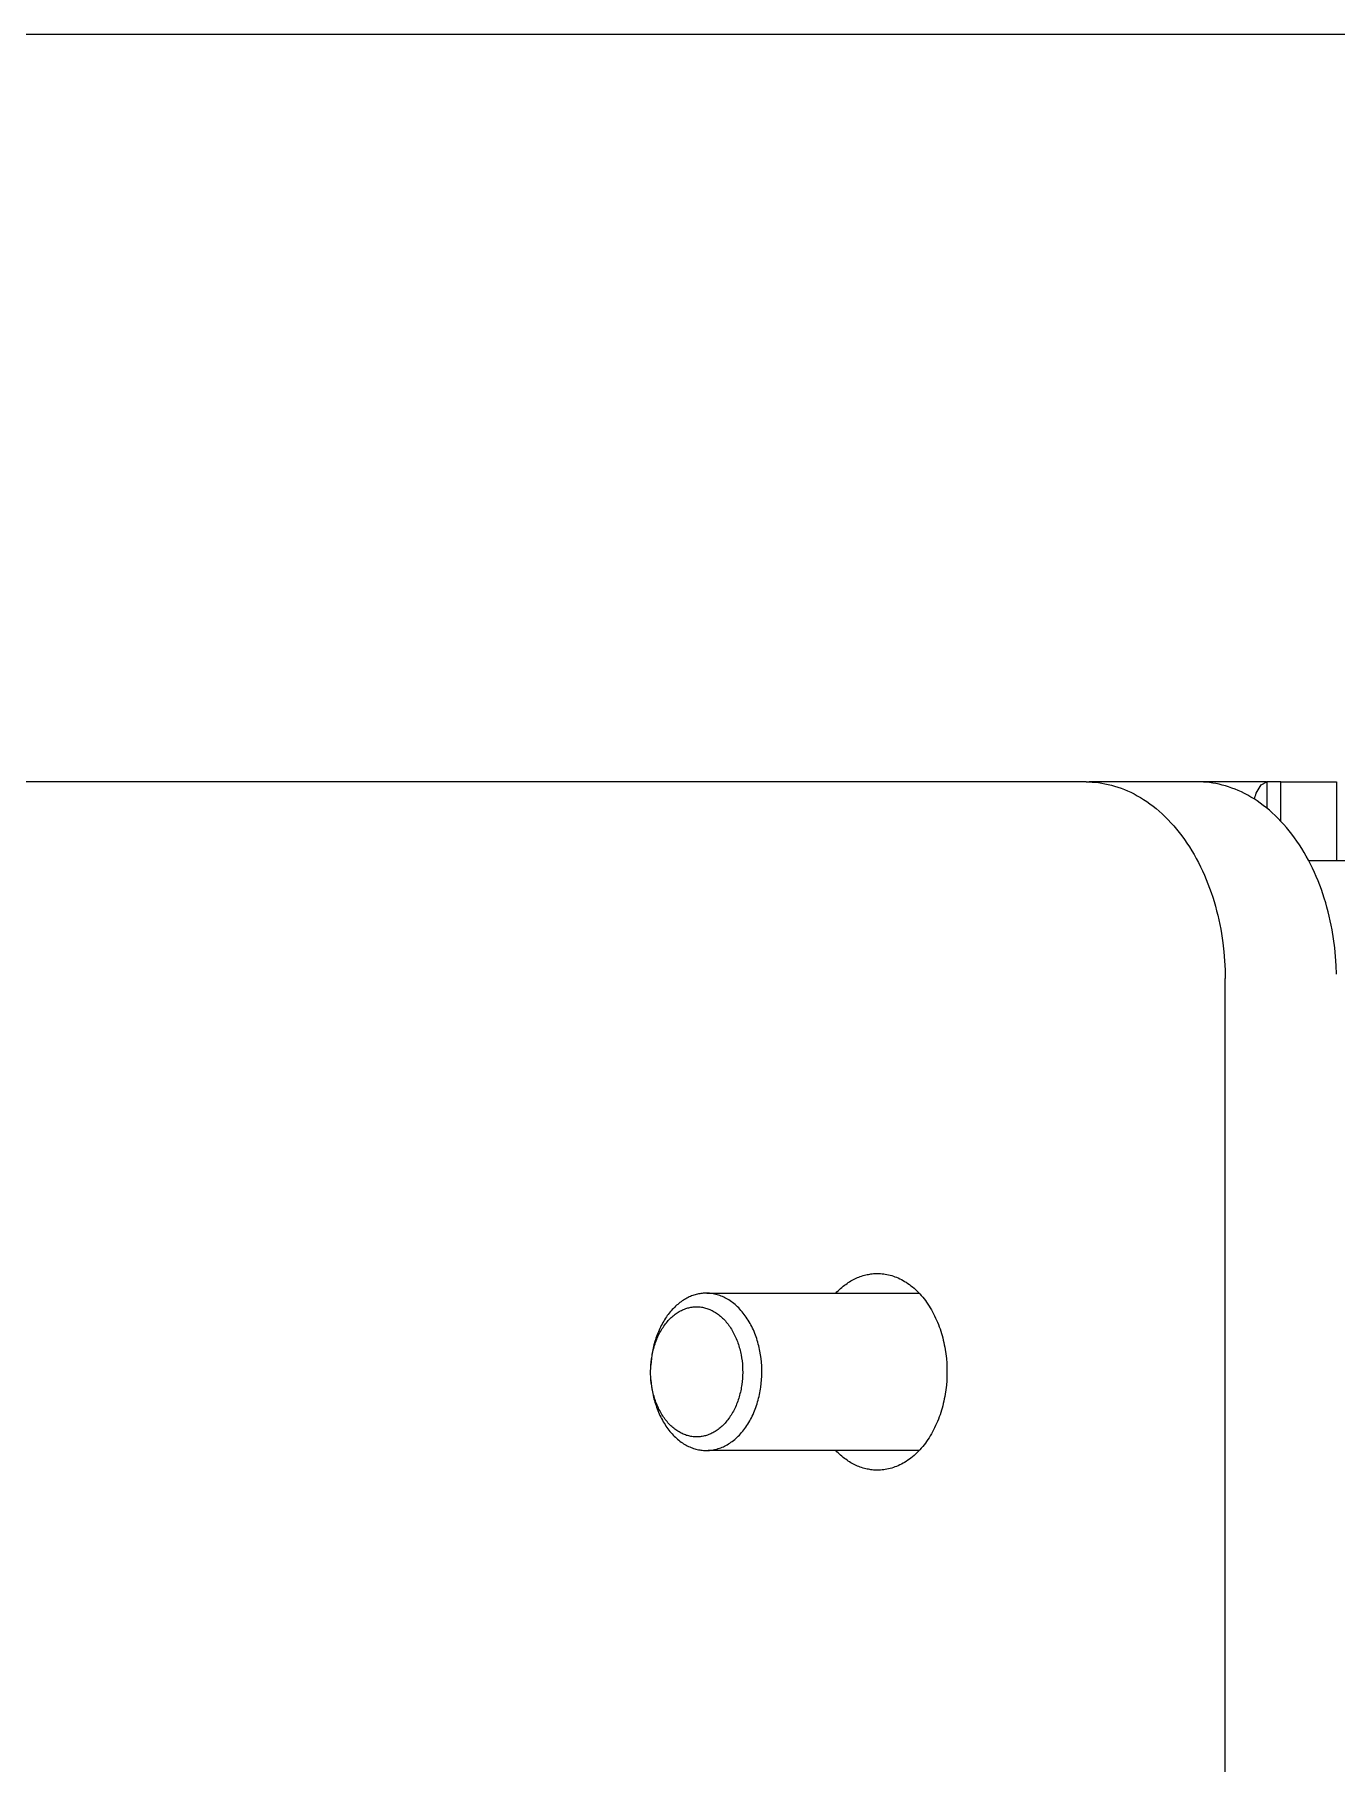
# Model space of a CAD drawing. Header units: inches. Extents: x -11 to 189, y -7 to 133.
# Drawn here: x 12.125 to 14.731, y 109.969 to 113.431 of the extents above; entities that cross this region are included whole.
import ezdxf

# ---------------------------------------------------------------- set-up
doc = ezdxf.new("R2010")
doc.units = ezdxf.units.IN
doc.layers.add('ZANO_R', color=7, linetype='Continuous', lineweight=0)

msp = doc.modelspace()

# ---------------------------------------------------------------- linework, layer by layer
at = {"layer": 'ZANO_R'}
for p, q in [((14.82785, 113.43057), (2.51135, 113.43057)), ((14.23017, 111.93451), (1.98108, 111.93451)), ((14.23017, 111.93451), (14.23635, 111.93441)), ((14.45288, 111.93451), (14.23635, 111.93451)), ((14.23635, 111.93441), (14.24258, 111.93412)), ((14.24258, 111.93412), (14.24886, 111.93362)), ((14.24886, 111.93362), (14.25519, 111.93292)), ((14.25519, 111.93292), (14.26155, 111.932)), ((14.45897, 111.93442), (14.45288, 111.93451)), ((14.4651, 111.93413), (14.45897, 111.93442)), ((14.59062, 111.93451), (14.45906, 111.93451)), ((14.47128, 111.93365), (14.4651, 111.93413)), ((14.4775, 111.93297), (14.47128, 111.93365)), ((14.48376, 111.93208), (14.4775, 111.93297)), ((14.58072, 111.92879), (14.59208, 111.93451)), ((14.61992, 111.93451), (14.59208, 111.93451)), ((14.59208, 111.93449), (14.59208, 111.88176)), ((14.61992, 111.85577), (14.61992, 111.93451)), ((14.61992, 111.93451), (14.73127, 111.93451)), ((14.73127, 111.93451), (14.73127, 111.77703)), ((14.26155, 111.932), (14.26795, 111.93087)), ((14.26795, 111.93087), (14.27438, 111.92952)), ((14.27438, 111.92952), (14.28083, 111.92794)), ((14.28083, 111.92794), (14.2873, 111.92613)), ((14.2873, 111.92613), (14.29379, 111.92409)), ((14.29379, 111.92409), (14.30028, 111.92182)), ((14.30028, 111.92182), (14.30677, 111.91931)), ((14.30677, 111.91931), (14.31326, 111.91656)), ((14.31326, 111.91656), (14.31974, 111.91358)), ((14.31974, 111.91358), (14.32621, 111.91034)), ((14.32621, 111.91034), (14.33265, 111.90687)), ((14.33265, 111.90687), (14.33906, 111.90315)), ((14.33906, 111.90315), (14.34543, 111.89919)), ((14.34543, 111.89919), (14.35176, 111.89498)), ((14.49006, 111.93098), (14.48376, 111.93208)), ((14.49638, 111.92967), (14.49006, 111.93098)), ((14.50273, 111.92815), (14.49638, 111.92967)), ((14.5091, 111.9264), (14.50273, 111.92815)), ((14.51548, 111.92443), (14.5091, 111.9264)), ((14.52187, 111.92223), (14.51548, 111.92443)), ((14.52827, 111.9198), (14.52187, 111.92223)), ((14.53466, 111.91714), (14.52827, 111.9198)), ((14.54104, 111.91425), (14.53466, 111.91714)), ((14.54741, 111.91112), (14.54104, 111.91425)), ((14.55375, 111.90776), (14.54741, 111.91112)), ((14.56007, 111.90416), (14.55375, 111.90776)), ((14.56635, 111.90032), (14.56007, 111.90416)), ((14.57259, 111.89625), (14.56635, 111.90032)), ((14.56729, 111.89973), (14.56808, 111.90277)), ((14.56808, 111.90277), (14.56895, 111.90578)), ((14.56895, 111.90578), (14.56992, 111.90877)), ((14.56992, 111.90877), (14.57097, 111.91173)), ((14.57097, 111.91173), (14.58074, 111.92877)), ((14.35176, 111.89498), (14.35804, 111.89053)), ((14.35804, 111.89053), (14.36426, 111.88584)), ((14.36426, 111.88584), (14.37041, 111.88091)), ((14.37041, 111.88091), (14.3765, 111.87574)), ((14.3765, 111.87574), (14.38251, 111.87034)), ((14.38251, 111.87034), (14.38844, 111.8647)), ((14.38844, 111.8647), (14.39427, 111.85884)), ((14.57879, 111.89194), (14.57259, 111.89625)), ((14.58493, 111.8874), (14.57879, 111.89194)), ((14.59102, 111.88263), (14.58493, 111.8874)), ((14.59703, 111.87762), (14.59102, 111.88263)), ((14.60298, 111.87239), (14.59703, 111.87762)), ((14.60884, 111.86693), (14.60298, 111.87239)), ((14.61462, 111.86125), (14.60884, 111.86693)), ((14.39427, 111.85884), (14.40001, 111.85276)), ((14.40001, 111.85276), (14.40564, 111.84646)), ((14.40564, 111.84646), (14.41117, 111.83995)), ((14.41117, 111.83995), (14.41657, 111.83323)), ((14.41657, 111.83323), (14.42186, 111.82631)), ((14.62031, 111.85535), (14.61462, 111.86125)), ((14.6259, 111.84924), (14.62031, 111.85535)), ((14.63139, 111.84292), (14.6259, 111.84924)), ((14.63676, 111.8364), (14.63139, 111.84292)), ((14.64203, 111.82969), (14.63676, 111.8364)), ((14.64717, 111.82278), (14.64203, 111.82969)), ((14.42186, 111.82631), (14.42702, 111.8192)), ((14.42702, 111.8192), (14.43205, 111.8119)), ((14.43205, 111.8119), (14.43695, 111.80442)), ((14.43695, 111.80442), (14.4417, 111.79677)), ((14.4417, 111.79677), (14.4463, 111.78896)), ((14.65219, 111.81569), (14.64717, 111.82278)), ((14.65707, 111.80842), (14.65219, 111.81569)), ((14.66183, 111.80098), (14.65707, 111.80842)), ((14.66644, 111.79337), (14.66183, 111.80098)), ((14.4463, 111.78896), (14.45076, 111.78099)), ((14.45076, 111.78099), (14.45506, 111.77288)), ((14.45506, 111.77288), (14.4592, 111.76463)), ((14.4592, 111.76463), (14.46318, 111.75625)), ((14.67091, 111.78562), (14.66644, 111.79337)), ((14.67523, 111.77771), (14.67091, 111.78562)), ((14.67941, 111.76967), (14.67523, 111.77771)), ((14.67559, 111.77703), (14.73127, 111.77703)), ((14.68342, 111.7615), (14.67941, 111.76967)), ((14.68729, 111.75321), (14.68342, 111.7615)), ((14.73127, 111.77703), (65.95475, 111.77703)), ((14.46318, 111.75625), (14.467, 111.74775)), ((14.467, 111.74775), (14.47066, 111.73914)), ((14.47066, 111.73914), (14.47414, 111.73043)), ((14.47414, 111.73043), (14.47746, 111.72163)), ((14.69099, 111.7448), (14.68729, 111.75321)), ((14.69453, 111.73629), (14.69099, 111.7448)), ((14.69791, 111.72769), (14.69453, 111.73629)), ((14.70112, 111.71901), (14.69791, 111.72769)), ((14.47746, 111.72163), (14.48061, 111.71276)), ((14.48061, 111.71276), (14.48358, 111.7038)), ((14.48358, 111.7038), (14.48639, 111.69479)), ((14.48639, 111.69479), (14.48902, 111.68573)), ((14.70417, 111.71024), (14.70112, 111.71901)), ((14.70706, 111.70142), (14.70417, 111.71024)), ((14.70977, 111.69253), (14.70706, 111.70142)), ((14.71232, 111.6836), (14.70977, 111.69253)), ((14.48902, 111.68573), (14.49147, 111.67662)), ((14.49147, 111.67662), (14.49376, 111.66748)), ((14.49376, 111.66748), (14.49587, 111.65832)), ((14.49587, 111.65832), (14.49782, 111.64914)), ((14.7147, 111.67463), (14.71232, 111.6836)), ((14.71691, 111.66562), (14.7147, 111.67463)), ((14.71896, 111.6566), (14.71691, 111.66562)), ((14.72084, 111.64756), (14.71896, 111.6566)), ((14.49782, 111.64914), (14.49959, 111.63995)), ((14.49959, 111.63995), (14.5012, 111.63077)), ((14.5012, 111.63077), (14.50391, 111.61245)), ((14.72256, 111.63852), (14.72084, 111.64756)), ((14.72552, 111.62046), (14.72256, 111.63852)), ((14.50391, 111.61245), (14.50599, 111.59423)), ((14.50599, 111.59423), (14.50744, 111.57619)), ((14.72784, 111.60247), (14.72552, 111.62046)), ((14.72954, 111.58462), (14.72784, 111.60247)), ((14.50744, 111.57619), (14.50829, 111.55836)), ((14.50829, 111.55836), (14.50856, 111.54081)), ((14.73066, 111.56696), (14.72954, 111.58462)), ((14.7312, 111.54955), (14.73066, 111.56696)), ((14.50856, 96.029), (14.50856, 111.54081)), ((13.74645, 110.92661), (13.74903, 110.92854)), ((13.74903, 110.92854), (13.75163, 110.93038)), ((13.75163, 110.93038), (13.75425, 110.93213)), ((13.75425, 110.93213), (13.75688, 110.93381)), ((13.75688, 110.93381), (13.75953, 110.9354)), ((13.75953, 110.9354), (13.76219, 110.9369)), ((13.76219, 110.9369), (13.76486, 110.93832)), ((13.76486, 110.93832), (13.76754, 110.93966)), ((13.76754, 110.93966), (13.77022, 110.94092)), ((13.77022, 110.94092), (13.77291, 110.94209)), ((13.77291, 110.94209), (13.7756, 110.94318)), ((13.7756, 110.94318), (13.77829, 110.94419)), ((13.77829, 110.94419), (13.78098, 110.94511)), ((13.78098, 110.94511), (13.78366, 110.94596)), ((13.78366, 110.94596), (13.78634, 110.94673)), ((13.78634, 110.94673), (13.78902, 110.94742)), ((13.78902, 110.94742), (13.79169, 110.94803)), ((13.79169, 110.94803), (13.79435, 110.94856)), ((13.79435, 110.94856), (13.797, 110.94902)), ((13.797, 110.94902), (13.79963, 110.9494)), ((13.79963, 110.9494), (13.80226, 110.94972)), ((13.80226, 110.94972), (13.80486, 110.94996)), ((13.80486, 110.94996), (13.80746, 110.95012)), ((13.80746, 110.95012), (13.81003, 110.95023)), ((13.81003, 110.95023), (13.81259, 110.95026)), ((13.81259, 110.95026), (13.81568, 110.95021)), ((13.81568, 110.95021), (13.8188, 110.95006)), ((13.8188, 110.95006), (13.82194, 110.94981)), ((13.82194, 110.94981), (13.8251, 110.94946)), ((13.8251, 110.94946), (13.82828, 110.949)), ((13.82828, 110.949), (13.83148, 110.94844)), ((13.83148, 110.94844), (13.83469, 110.94776)), ((13.83469, 110.94776), (13.83792, 110.94697)), ((13.83792, 110.94697), (13.84115, 110.94607)), ((13.84115, 110.94607), (13.8444, 110.94505)), ((13.8444, 110.94505), (13.84764, 110.94391)), ((13.84764, 110.94391), (13.85089, 110.94266)), ((13.85089, 110.94266), (13.85414, 110.94129)), ((13.85414, 110.94129), (13.85738, 110.93979)), ((13.85738, 110.93979), (13.86061, 110.93818)), ((13.86061, 110.93818), (13.86383, 110.93644)), ((13.86383, 110.93644), (13.86703, 110.93458)), ((13.86703, 110.93458), (13.87022, 110.9326)), ((13.87022, 110.9326), (13.87338, 110.93049)), ((13.87338, 110.93049), (13.87652, 110.92827)), ((13.41952, 110.89384), (13.41724, 110.89216)), ((13.42181, 110.89544), (13.41952, 110.89384)), ((13.42413, 110.89696), (13.42181, 110.89544)), ((13.42645, 110.8984), (13.42413, 110.89696)), ((13.42879, 110.89976), (13.42645, 110.8984)), ((13.43114, 110.90103), (13.42879, 110.89976)), ((13.43349, 110.90223), (13.43114, 110.90103)), ((13.43585, 110.90334), (13.43349, 110.90223)), ((13.43821, 110.90437), (13.43585, 110.90334)), ((13.44057, 110.90533), (13.43821, 110.90437)), ((13.44294, 110.9062), (13.44057, 110.90533)), ((13.4453, 110.90699), (13.44294, 110.9062)), ((13.44765, 110.90771), (13.4453, 110.90699)), ((13.45, 110.90835), (13.44765, 110.90771)), ((13.45235, 110.90892), (13.45, 110.90835)), ((13.45468, 110.90941), (13.45235, 110.90892)), ((13.45701, 110.90983), (13.45468, 110.90941)), ((13.45932, 110.91017), (13.45701, 110.90983)), ((13.46161, 110.91045), (13.45932, 110.91017)), ((13.4639, 110.91066), (13.46161, 110.91045)), ((13.46616, 110.9108), (13.4639, 110.91066)), ((13.46863, 110.91088), (13.46616, 110.9108)), ((13.47113, 110.91088), (13.46863, 110.91088)), ((13.47113, 110.91089), (13.89611, 110.91089)), ((13.47364, 110.9108), (13.47113, 110.91088)), ((13.47618, 110.91064), (13.47364, 110.9108)), ((13.47873, 110.91039), (13.47618, 110.91064)), ((13.4813, 110.91006), (13.47873, 110.91039)), ((13.48388, 110.90964), (13.4813, 110.91006)), ((13.48648, 110.90914), (13.48388, 110.90964)), ((13.48908, 110.90854), (13.48648, 110.90914)), ((13.49169, 110.90785), (13.48908, 110.90854)), ((13.49431, 110.90706), (13.49169, 110.90785)), ((13.49693, 110.90618), (13.49431, 110.90706)), ((13.49955, 110.90521), (13.49693, 110.90618)), ((13.50217, 110.90413), (13.49955, 110.90521)), ((13.50479, 110.90297), (13.50217, 110.90413)), ((13.50739, 110.9017), (13.50479, 110.90297)), ((13.50999, 110.90033), (13.50739, 110.9017)), ((13.51258, 110.89887), (13.50999, 110.90033)), ((13.51515, 110.89731), (13.51258, 110.89887)), ((13.5177, 110.89565), (13.51515, 110.89731)), ((13.52023, 110.89389), (13.5177, 110.89565)), ((13.52274, 110.89204), (13.52023, 110.89389)), ((13.72907, 110.91089), (13.73147, 110.91337)), ((13.73147, 110.91337), (13.73389, 110.91578)), ((13.73389, 110.91578), (13.73635, 110.9181)), ((13.73635, 110.9181), (13.73883, 110.92035)), ((13.73883, 110.92035), (13.74135, 110.92252)), ((13.74135, 110.92252), (13.74388, 110.92461)), ((13.74388, 110.92461), (13.74645, 110.92661)), ((13.87652, 110.92827), (13.87963, 110.92592)), ((13.87963, 110.92592), (13.88271, 110.92346)), ((13.88271, 110.92346), (13.88575, 110.92087)), ((13.88575, 110.92087), (13.88876, 110.91817)), ((13.88876, 110.91817), (13.89172, 110.91535)), ((13.89172, 110.91535), (13.89464, 110.91242)), ((13.89464, 110.91242), (13.89751, 110.90938)), ((13.89751, 110.90938), (13.90032, 110.90623)), ((13.90032, 110.90623), (13.90309, 110.90298)), ((13.90309, 110.90298), (13.90579, 110.89962)), ((13.90579, 110.89962), (13.90844, 110.89616)), ((13.90844, 110.89616), (13.91102, 110.8926)), ((13.3883, 110.86055), (13.38652, 110.85778)), ((13.39012, 110.86326), (13.3883, 110.86055)), ((13.39199, 110.86591), (13.39012, 110.86326)), ((13.3939, 110.8685), (13.39199, 110.86591)), ((13.39585, 110.87102), (13.3939, 110.8685)), ((13.39579, 110.85805), (13.3977, 110.86001)), ((13.39784, 110.87347), (13.39585, 110.87102)), ((13.3977, 110.86001), (13.39965, 110.86189)), ((13.39987, 110.87584), (13.39784, 110.87347)), ((13.39965, 110.86189), (13.40162, 110.86369)), ((13.40194, 110.87815), (13.39987, 110.87584)), ((13.40162, 110.86369), (13.40362, 110.86542)), ((13.40404, 110.88038), (13.40194, 110.87815)), ((13.40362, 110.86542), (13.40564, 110.86707)), ((13.40617, 110.88254), (13.40404, 110.88038)), ((13.40564, 110.86707), (13.40768, 110.86864)), ((13.40833, 110.88462), (13.40617, 110.88254)), ((13.40768, 110.86864), (13.40974, 110.87013)), ((13.41052, 110.88662), (13.40833, 110.88462)), ((13.40974, 110.87013), (13.41182, 110.87154)), ((13.41274, 110.88855), (13.41052, 110.88662)), ((13.41182, 110.87154), (13.41391, 110.87287)), ((13.41498, 110.89039), (13.41274, 110.88855)), ((13.41391, 110.87287), (13.41601, 110.87412)), ((13.41724, 110.89216), (13.41498, 110.89039)), ((13.41601, 110.87412), (13.41813, 110.8753)), ((13.41813, 110.8753), (13.42025, 110.87639)), ((13.42025, 110.87639), (13.42237, 110.8774)), ((13.42237, 110.8774), (13.4245, 110.87833)), ((13.4245, 110.87833), (13.42663, 110.87918)), ((13.42663, 110.87918), (13.42876, 110.87996)), ((13.42876, 110.87996), (13.43088, 110.88066)), ((13.43088, 110.88066), (13.43301, 110.88128)), ((13.43301, 110.88128), (13.43512, 110.88183)), ((13.43512, 110.88183), (13.43723, 110.88231)), ((13.43723, 110.88231), (13.43933, 110.88271)), ((13.43933, 110.88271), (13.44141, 110.88304)), ((13.44141, 110.88304), (13.44349, 110.8833)), ((13.44349, 110.8833), (13.44554, 110.8835)), ((13.44554, 110.8835), (13.44759, 110.88363)), ((13.44759, 110.88363), (13.44963, 110.88369)), ((13.44963, 110.88369), (13.4517, 110.8837)), ((13.4517, 110.8837), (13.45378, 110.88363)), ((13.45378, 110.88363), (13.45587, 110.8835)), ((13.45587, 110.8835), (13.45799, 110.88329)), ((13.45799, 110.88329), (13.46011, 110.88302)), ((13.46011, 110.88302), (13.46225, 110.88267)), ((13.46225, 110.88267), (13.46439, 110.88225)), ((13.46439, 110.88225), (13.46655, 110.88176)), ((13.46655, 110.88176), (13.46871, 110.88119)), ((13.46871, 110.88119), (13.47088, 110.88054)), ((13.47088, 110.88054), (13.47304, 110.87981)), ((13.47304, 110.87981), (13.47521, 110.879)), ((13.47521, 110.879), (13.47738, 110.87812)), ((13.47738, 110.87812), (13.47954, 110.87715)), ((13.47954, 110.87715), (13.4817, 110.8761)), ((13.4817, 110.8761), (13.48385, 110.87497)), ((13.48385, 110.87497), (13.48599, 110.87376)), ((13.48599, 110.87376), (13.48811, 110.87247)), ((13.48811, 110.87247), (13.49023, 110.87109)), ((13.49023, 110.87109), (13.49232, 110.86964)), ((13.49232, 110.86964), (13.4944, 110.86811)), ((13.4944, 110.86811), (13.49645, 110.86649)), ((13.49645, 110.86649), (13.49848, 110.8648)), ((13.49848, 110.8648), (13.50048, 110.86303)), ((13.50048, 110.86303), (13.50246, 110.86118)), ((13.50246, 110.86118), (13.50441, 110.85926)), ((13.50441, 110.85926), (13.50632, 110.85727)), ((13.52522, 110.89009), (13.52274, 110.89204)), ((13.52767, 110.88804), (13.52522, 110.89009)), ((13.5301, 110.8859), (13.52767, 110.88804)), ((13.53248, 110.88367), (13.5301, 110.8859)), ((13.53484, 110.88135), (13.53248, 110.88367)), ((13.53715, 110.87894), (13.53484, 110.88135)), ((13.53942, 110.87644), (13.53715, 110.87894)), ((13.54165, 110.87386), (13.53942, 110.87644)), ((13.54383, 110.87119), (13.54165, 110.87386)), ((13.54596, 110.86845), (13.54383, 110.87119)), ((13.54804, 110.86562), (13.54596, 110.86845)), ((13.55006, 110.86273), (13.54804, 110.86562)), ((13.55204, 110.85976), (13.55006, 110.86273)), ((13.55395, 110.85672), (13.55204, 110.85976)), ((13.91102, 110.8926), (13.91353, 110.88895)), ((13.91353, 110.88895), (13.91598, 110.88521)), ((13.91598, 110.88521), (13.91835, 110.88139)), ((13.91835, 110.88139), (13.92065, 110.87748)), ((13.92065, 110.87748), (13.92288, 110.8735)), ((13.92288, 110.8735), (13.92503, 110.86944)), ((13.92503, 110.86944), (13.9271, 110.86532)), ((13.9271, 110.86532), (13.9291, 110.86113)), ((13.9291, 110.86113), (13.93101, 110.85688)), ((13.37157, 110.82729), (13.37038, 110.82402)), ((13.37282, 110.83052), (13.37157, 110.82729)), ((13.37412, 110.83372), (13.37282, 110.83052)), ((13.37317, 110.82383), (13.37448, 110.82663)), ((13.37548, 110.83688), (13.37412, 110.83372)), ((13.37448, 110.82663), (13.37584, 110.82938)), ((13.3769, 110.84001), (13.37548, 110.83688)), ((13.37584, 110.82938), (13.37725, 110.83208)), ((13.37837, 110.84309), (13.3769, 110.84001)), ((13.37725, 110.83208), (13.37871, 110.83474)), ((13.3799, 110.84613), (13.37837, 110.84309)), ((13.37871, 110.83474), (13.38022, 110.83735)), ((13.38148, 110.84912), (13.3799, 110.84613)), ((13.38022, 110.83735), (13.38178, 110.8399)), ((13.38311, 110.85206), (13.38148, 110.84912)), ((13.38178, 110.8399), (13.38338, 110.84239)), ((13.38479, 110.85494), (13.38311, 110.85206)), ((13.38338, 110.84239), (13.38504, 110.84482)), ((13.38652, 110.85778), (13.38479, 110.85494)), ((13.38504, 110.84482), (13.38673, 110.8472)), ((13.38673, 110.8472), (13.38847, 110.8495)), ((13.38847, 110.8495), (13.39024, 110.85174)), ((13.39024, 110.85174), (13.39206, 110.85392)), ((13.39206, 110.85392), (13.39391, 110.85602)), ((13.39391, 110.85602), (13.39579, 110.85805)), ((13.50632, 110.85727), (13.5082, 110.8552)), ((13.5082, 110.8552), (13.51004, 110.85306)), ((13.51004, 110.85306), (13.51184, 110.85086)), ((13.51184, 110.85086), (13.51361, 110.84859)), ((13.51361, 110.84859), (13.51533, 110.84625)), ((13.51533, 110.84625), (13.517, 110.84386)), ((13.517, 110.84386), (13.51864, 110.8414)), ((13.51864, 110.8414), (13.52022, 110.83889)), ((13.52022, 110.83889), (13.52176, 110.83632)), ((13.52176, 110.83632), (13.52324, 110.83371)), ((13.52324, 110.83371), (13.52468, 110.83104)), ((13.52468, 110.83104), (13.52606, 110.82833)), ((13.52606, 110.82833), (13.52739, 110.82558)), ((13.52739, 110.82558), (13.52867, 110.82279)), ((13.55581, 110.85362), (13.55395, 110.85672)), ((13.5576, 110.85046), (13.55581, 110.85362)), ((13.55934, 110.84724), (13.5576, 110.85046)), ((13.56101, 110.84397), (13.55934, 110.84724)), ((13.56262, 110.84064), (13.56101, 110.84397)), ((13.56416, 110.83727), (13.56262, 110.84064)), ((13.56564, 110.83386), (13.56416, 110.83727)), ((13.56705, 110.8304), (13.56564, 110.83386)), ((13.56839, 110.82691), (13.56705, 110.8304)), ((13.56966, 110.82339), (13.56839, 110.82691)), ((13.93101, 110.85688), (13.93283, 110.85257)), ((13.93283, 110.85257), (13.93458, 110.84822)), ((13.93458, 110.84822), (13.93623, 110.84382)), ((13.93623, 110.84382), (13.93781, 110.83938)), ((13.93781, 110.83938), (13.9393, 110.83491)), ((13.9393, 110.83491), (13.9407, 110.8304)), ((13.9407, 110.8304), (13.94201, 110.82587)), ((13.94201, 110.82587), (13.94324, 110.82131)), ((13.36227, 110.79378), (13.36111, 110.78698)), ((13.36188, 110.78809), (13.3625, 110.79116)), ((13.36367, 110.80058), (13.36227, 110.79378)), ((13.3625, 110.79116), (13.36319, 110.79422)), ((13.36319, 110.79422), (13.36393, 110.79727)), ((13.36529, 110.80736), (13.36367, 110.80058)), ((13.36393, 110.79727), (13.36473, 110.80031)), ((13.36473, 110.80031), (13.36558, 110.80333)), ((13.36715, 110.81408), (13.36529, 110.80736)), ((13.36558, 110.80333), (13.3665, 110.80634)), ((13.3665, 110.80634), (13.36747, 110.80933)), ((13.36817, 110.81742), (13.36715, 110.81408)), ((13.36747, 110.80933), (13.3685, 110.81229)), ((13.36924, 110.82073), (13.36817, 110.81742)), ((13.3685, 110.81229), (13.36958, 110.81522)), ((13.37038, 110.82402), (13.36924, 110.82073)), ((13.36958, 110.81522), (13.37072, 110.81813)), ((13.37072, 110.81813), (13.37192, 110.821)), ((13.37192, 110.821), (13.37317, 110.82383)), ((13.52867, 110.82279), (13.52989, 110.81997)), ((13.52989, 110.81997), (13.53106, 110.81711)), ((13.53106, 110.81711), (13.53217, 110.81422)), ((13.53217, 110.81422), (13.53322, 110.81131)), ((13.53322, 110.81131), (13.53422, 110.80837)), ((13.53422, 110.80837), (13.53516, 110.80542)), ((13.53516, 110.80542), (13.53605, 110.80244)), ((13.53605, 110.80244), (13.53687, 110.79946)), ((13.53687, 110.79946), (13.53764, 110.79646)), ((13.53764, 110.79646), (13.53836, 110.79345)), ((13.53836, 110.79345), (13.53902, 110.79044)), ((13.53902, 110.79044), (13.53962, 110.78743)), ((13.57087, 110.81984), (13.56966, 110.82339)), ((13.57201, 110.81627), (13.57087, 110.81984)), ((13.57308, 110.81267), (13.57201, 110.81627)), ((13.57408, 110.80906), (13.57308, 110.81267)), ((13.57501, 110.80544), (13.57408, 110.80906)), ((13.57587, 110.80181), (13.57501, 110.80544)), ((13.57667, 110.79817), (13.57587, 110.80181)), ((13.5774, 110.79453), (13.57667, 110.79817)), ((13.57866, 110.78726), (13.5774, 110.79453)), ((13.94324, 110.82131), (13.94438, 110.81674)), ((13.94438, 110.81674), (13.94544, 110.81216)), ((13.94544, 110.81216), (13.94641, 110.80757)), ((13.94641, 110.80757), (13.9473, 110.80298)), ((13.9473, 110.80298), (13.9481, 110.79839)), ((13.9481, 110.79839), (13.94946, 110.78923)), ((13.35856, 110.75484), (13.3587, 110.76075)), ((13.3587, 110.76075), (13.35904, 110.76674)), ((13.35946, 110.77344), (13.35895, 110.76674)), ((13.35904, 110.76674), (13.35958, 110.7728)), ((13.36017, 110.78019), (13.35946, 110.77344)), ((13.35958, 110.7728), (13.36033, 110.7789)), ((13.36111, 110.78698), (13.36017, 110.78019)), ((13.36033, 110.7789), (13.36079, 110.78196)), ((13.36079, 110.78196), (13.36131, 110.78503)), ((13.36131, 110.78503), (13.36188, 110.78809)), ((13.53962, 110.78743), (13.54067, 110.78141)), ((13.54067, 110.78141), (13.54149, 110.77542)), ((13.54149, 110.77542), (13.54212, 110.76947)), ((13.54212, 110.76947), (13.54254, 110.76359)), ((13.54254, 110.76359), (13.54277, 110.75779)), ((13.54277, 110.75779), (13.54281, 110.75198)), ((13.57966, 110.78001), (13.57866, 110.78726)), ((13.58041, 110.77283), (13.57966, 110.78001)), ((13.58092, 110.76572), (13.58041, 110.77283)), ((13.5812, 110.7587), (13.58092, 110.76572)), ((13.58126, 110.75168), (13.5812, 110.7587)), ((13.94946, 110.78923), (13.9505, 110.78012)), ((13.9505, 110.78012), (13.95122, 110.7711)), ((13.95122, 110.7711), (13.95165, 110.76218)), ((13.95165, 110.76218), (13.95178, 110.75341)), ((13.35861, 110.74903), (13.35856, 110.75484)), ((13.35883, 110.74323), (13.35861, 110.74903)), ((13.35926, 110.73734), (13.35883, 110.74323)), ((13.35913, 110.73735), (13.35973, 110.73054)), ((13.35988, 110.7314), (13.35926, 110.73734)), ((13.35973, 110.73054), (13.36056, 110.72367)), ((13.36071, 110.7254), (13.35988, 110.7314)), ((13.36056, 110.72367), (13.36161, 110.71676)), ((13.36175, 110.71939), (13.36071, 110.7254)), ((13.54006, 110.72179), (13.53949, 110.71872)), ((13.54058, 110.72486), (13.54006, 110.72179)), ((13.54104, 110.72792), (13.54058, 110.72486)), ((13.54179, 110.73402), (13.54104, 110.72792)), ((13.54233, 110.74008), (13.54179, 110.73402)), ((13.54267, 110.74607), (13.54233, 110.74008)), ((13.54281, 110.75198), (13.54267, 110.74607)), ((13.57856, 110.7189), (13.57911, 110.7226)), ((13.57911, 110.7226), (13.58002, 110.72998)), ((13.58002, 110.72998), (13.58068, 110.7373)), ((13.58068, 110.7373), (13.58109, 110.74454)), ((13.58109, 110.74454), (13.58126, 110.75168)), ((13.9505, 110.7267), (13.94946, 110.71759)), ((13.95122, 110.73572), (13.9505, 110.7267)), ((13.95165, 110.74463), (13.95122, 110.73572)), ((13.95178, 110.75341), (13.95165, 110.74463)), ((13.36161, 110.71676), (13.3629, 110.70983)), ((13.36235, 110.71637), (13.36175, 110.71939)), ((13.36301, 110.71336), (13.36235, 110.71637)), ((13.3629, 110.70983), (13.36444, 110.7029)), ((13.36373, 110.71036), (13.36301, 110.71336)), ((13.3645, 110.70736), (13.36373, 110.71036)), ((13.36444, 110.7029), (13.3653, 110.69944)), ((13.36533, 110.70437), (13.3645, 110.70736)), ((13.3653, 110.69944), (13.36622, 110.696)), ((13.36621, 110.7014), (13.36533, 110.70437)), ((13.36715, 110.69844), (13.36621, 110.7014)), ((13.36622, 110.696), (13.3672, 110.69257)), ((13.36815, 110.69551), (13.36715, 110.69844)), ((13.3672, 110.69257), (13.36824, 110.68915)), ((13.3692, 110.69259), (13.36815, 110.69551)), ((13.36824, 110.68915), (13.36935, 110.68576)), ((13.37032, 110.68971), (13.3692, 110.69259)), ((13.37148, 110.68685), (13.37032, 110.68971)), ((13.3727, 110.68402), (13.37148, 110.68685)), ((13.53065, 110.68869), (13.52945, 110.68582)), ((13.53179, 110.69159), (13.53065, 110.68869)), ((13.53287, 110.69453), (13.53179, 110.69159)), ((13.5339, 110.69749), (13.53287, 110.69453)), ((13.53487, 110.70048), (13.5339, 110.69749)), ((13.53579, 110.70348), (13.53487, 110.70048)), ((13.53664, 110.70651), (13.53579, 110.70348)), ((13.53744, 110.70955), (13.53664, 110.70651)), ((13.53818, 110.7126), (13.53744, 110.70955)), ((13.53887, 110.71566), (13.53818, 110.7126)), ((13.53949, 110.71872), (13.53887, 110.71566)), ((13.57049, 110.68582), (13.57166, 110.68943)), ((13.57166, 110.68943), (13.57277, 110.69307)), ((13.57277, 110.69307), (13.5738, 110.69672)), ((13.5738, 110.69672), (13.57477, 110.7004)), ((13.57477, 110.7004), (13.57566, 110.70408)), ((13.57566, 110.70408), (13.57649, 110.70778)), ((13.57649, 110.70778), (13.57725, 110.71149)), ((13.57725, 110.71149), (13.57794, 110.71519)), ((13.57794, 110.71519), (13.57856, 110.7189)), ((13.94438, 110.69007), (13.94324, 110.6855)), ((13.94544, 110.69465), (13.94438, 110.69007)), ((13.94641, 110.69924), (13.94544, 110.69465)), ((13.9473, 110.70384), (13.94641, 110.69924)), ((13.9481, 110.70843), (13.9473, 110.70384)), ((13.94946, 110.71759), (13.9481, 110.70843)), ((13.36935, 110.68576), (13.37052, 110.68239)), ((13.37052, 110.68239), (13.37175, 110.67904)), ((13.37175, 110.67904), (13.37304, 110.67573)), ((13.37398, 110.68123), (13.3727, 110.68402)), ((13.37304, 110.67573), (13.3744, 110.67244)), ((13.37531, 110.67848), (13.37398, 110.68123)), ((13.3744, 110.67244), (13.37581, 110.6692)), ((13.37669, 110.67577), (13.37531, 110.67848)), ((13.37581, 110.6692), (13.37729, 110.66599)), ((13.37813, 110.67311), (13.37669, 110.67577)), ((13.37729, 110.66599), (13.37882, 110.66283)), ((13.37962, 110.67049), (13.37813, 110.67311)), ((13.37882, 110.66283), (13.38041, 110.65971)), ((13.38115, 110.66793), (13.37962, 110.67049)), ((13.38041, 110.65971), (13.38206, 110.65664)), ((13.38274, 110.66542), (13.38115, 110.66793)), ((13.38206, 110.65664), (13.38376, 110.65362)), ((13.38437, 110.66296), (13.38274, 110.66542)), ((13.38376, 110.65362), (13.38552, 110.65066)), ((13.38604, 110.66056), (13.38437, 110.66296)), ((13.38777, 110.65823), (13.38604, 110.66056)), ((13.38953, 110.65596), (13.38777, 110.65823)), ((13.39133, 110.65375), (13.38953, 110.65596)), ((13.39317, 110.65162), (13.39133, 110.65375)), ((13.39505, 110.64955), (13.39317, 110.65162)), ((13.50932, 110.6529), (13.50747, 110.6508)), ((13.51113, 110.65507), (13.50932, 110.6529)), ((13.51291, 110.65731), (13.51113, 110.65507)), ((13.51464, 110.65962), (13.51291, 110.65731)), ((13.51634, 110.66199), (13.51464, 110.65962)), ((13.51799, 110.66443), (13.51634, 110.66199)), ((13.51959, 110.66692), (13.51799, 110.66443)), ((13.52115, 110.66947), (13.51959, 110.66692)), ((13.52266, 110.67207), (13.52115, 110.66947)), ((13.52413, 110.67473), (13.52266, 110.67207)), ((13.52554, 110.67744), (13.52413, 110.67473)), ((13.5269, 110.68019), (13.52554, 110.67744)), ((13.5282, 110.68298), (13.5269, 110.68019)), ((13.52945, 110.68582), (13.5282, 110.68298)), ((13.55319, 110.64887), (13.55508, 110.65196)), ((13.55508, 110.65196), (13.5569, 110.65511)), ((13.5569, 110.65511), (13.55867, 110.65832)), ((13.55867, 110.65832), (13.56038, 110.66159)), ((13.56038, 110.66159), (13.56202, 110.66491)), ((13.56202, 110.66491), (13.5636, 110.66829)), ((13.5636, 110.66829), (13.56511, 110.67171)), ((13.56511, 110.67171), (13.56656, 110.67518)), ((13.56656, 110.67518), (13.56793, 110.6787)), ((13.56793, 110.6787), (13.56925, 110.68224)), ((13.56925, 110.68224), (13.57049, 110.68582)), ((13.93283, 110.65424), (13.93101, 110.64994)), ((13.93458, 110.6586), (13.93283, 110.65424)), ((13.93623, 110.663), (13.93458, 110.6586)), ((13.93781, 110.66744), (13.93623, 110.663)), ((13.9393, 110.67191), (13.93781, 110.66744)), ((13.9407, 110.67642), (13.9393, 110.67191)), ((13.94201, 110.68095), (13.9407, 110.67642)), ((13.94324, 110.6855), (13.94201, 110.68095)), ((13.38552, 110.65066), (13.38733, 110.64775)), ((13.38733, 110.64775), (13.3892, 110.64491)), ((13.3892, 110.64491), (13.39111, 110.64213)), ((13.39111, 110.64213), (13.39307, 110.63942)), ((13.39307, 110.63942), (13.39508, 110.63678)), ((13.39697, 110.64755), (13.39505, 110.64955)), ((13.39508, 110.63678), (13.39714, 110.6342)), ((13.39891, 110.64563), (13.39697, 110.64755)), ((13.39714, 110.6342), (13.39924, 110.63171)), ((13.40089, 110.64379), (13.39891, 110.64563)), ((13.39924, 110.63171), (13.40138, 110.62928)), ((13.40289, 110.64202), (13.40089, 110.64379)), ((13.40138, 110.62928), (13.40356, 110.62694)), ((13.40492, 110.64032), (13.40289, 110.64202)), ((13.40356, 110.62694), (13.40577, 110.62467)), ((13.40698, 110.63871), (13.40492, 110.64032)), ((13.40577, 110.62467), (13.40802, 110.62249)), ((13.40905, 110.63718), (13.40698, 110.63871)), ((13.40802, 110.62249), (13.4103, 110.62039)), ((13.41115, 110.63572), (13.40905, 110.63718)), ((13.4103, 110.62039), (13.41262, 110.61837)), ((13.41326, 110.63435), (13.41115, 110.63572)), ((13.41262, 110.61837), (13.41496, 110.61644)), ((13.41538, 110.63306), (13.41326, 110.63435)), ((13.41752, 110.63185), (13.41538, 110.63306)), ((13.41967, 110.63072), (13.41752, 110.63185)), ((13.42183, 110.62967), (13.41967, 110.63072)), ((13.42399, 110.6287), (13.42183, 110.62967)), ((13.42616, 110.62781), (13.42399, 110.6287)), ((13.42833, 110.62701), (13.42616, 110.62781)), ((13.4305, 110.62628), (13.42833, 110.62701)), ((13.43266, 110.62563), (13.4305, 110.62628)), ((13.43482, 110.62506), (13.43266, 110.62563)), ((13.43698, 110.62456), (13.43482, 110.62506)), ((13.43912, 110.62414), (13.43698, 110.62456)), ((13.44126, 110.6238), (13.43912, 110.62414)), ((13.44339, 110.62352), (13.44126, 110.6238)), ((13.4455, 110.62332), (13.44339, 110.62352)), ((13.44759, 110.62319), (13.4455, 110.62332)), ((13.44968, 110.62312), (13.44759, 110.62319)), ((13.45174, 110.62312), (13.44968, 110.62312)), ((13.45378, 110.62319), (13.45174, 110.62312)), ((13.45583, 110.62332), (13.45378, 110.62319)), ((13.45789, 110.62351), (13.45583, 110.62332)), ((13.45996, 110.62377), (13.45789, 110.62351)), ((13.46205, 110.62411), (13.45996, 110.62377)), ((13.46414, 110.62451), (13.46205, 110.62411)), ((13.46625, 110.62499), (13.46414, 110.62451)), ((13.46837, 110.62553), (13.46625, 110.62499)), ((13.47049, 110.62616), (13.46837, 110.62553)), ((13.47261, 110.62686), (13.47049, 110.62616)), ((13.47474, 110.62763), (13.47261, 110.62686)), ((13.47687, 110.62849), (13.47474, 110.62763)), ((13.479, 110.62942), (13.47687, 110.62849)), ((13.48113, 110.63043), (13.479, 110.62942)), ((13.48325, 110.63152), (13.48113, 110.63043)), ((13.48536, 110.63269), (13.48325, 110.63152)), ((13.48746, 110.63394), (13.48536, 110.63269)), ((13.48955, 110.63527), (13.48746, 110.63394)), ((13.49163, 110.63669), (13.48955, 110.63527)), ((13.49369, 110.63818), (13.49163, 110.63669)), ((13.49573, 110.63975), (13.49369, 110.63818)), ((13.49775, 110.6414), (13.49573, 110.63975)), ((13.49975, 110.64312), (13.49775, 110.6414)), ((13.50172, 110.64493), (13.49975, 110.64312)), ((13.50367, 110.64681), (13.50172, 110.64493)), ((13.50558, 110.64877), (13.50367, 110.64681)), ((13.50747, 110.6508), (13.50558, 110.64877)), ((13.52435, 110.61603), (13.52679, 110.61803)), ((13.52679, 110.61803), (13.52921, 110.62011)), ((13.52921, 110.62011), (13.53159, 110.6223)), ((13.53159, 110.6223), (13.53394, 110.62457)), ((13.53394, 110.62457), (13.53626, 110.62694)), ((13.53626, 110.62694), (13.53853, 110.62939)), ((13.53853, 110.62939), (13.54077, 110.63193)), ((13.54077, 110.63193), (13.54296, 110.63456)), ((13.54296, 110.63456), (13.54511, 110.63726)), ((13.54511, 110.63726), (13.54721, 110.64005)), ((13.54721, 110.64005), (13.54926, 110.64292)), ((13.54926, 110.64292), (13.55125, 110.64586)), ((13.55125, 110.64586), (13.55319, 110.64887)), ((13.91353, 110.61786), (13.91102, 110.61421)), ((13.91598, 110.6216), (13.91353, 110.61786)), ((13.91835, 110.62543), (13.91598, 110.6216)), ((13.92065, 110.62933), (13.91835, 110.62543)), ((13.92288, 110.63332), (13.92065, 110.62933)), ((13.92503, 110.63737), (13.92288, 110.63332)), ((13.9271, 110.6415), (13.92503, 110.63737)), ((13.9291, 110.64569), (13.9271, 110.6415)), ((13.93101, 110.64994), (13.9291, 110.64569)), ((13.41496, 110.61644), (13.41733, 110.61459)), ((13.41733, 110.61459), (13.41972, 110.61283)), ((13.41972, 110.61283), (13.42213, 110.61116)), ((13.42213, 110.61116), (13.42456, 110.60958)), ((13.42456, 110.60958), (13.427, 110.60809)), ((13.427, 110.60809), (13.42946, 110.60668)), ((13.42946, 110.60668), (13.43194, 110.60537)), ((13.43194, 110.60537), (13.43442, 110.60414)), ((13.43442, 110.60414), (13.43691, 110.603)), ((13.43691, 110.603), (13.4394, 110.60195)), ((13.4394, 110.60195), (13.44189, 110.60099)), ((13.44189, 110.60099), (13.44439, 110.60012)), ((13.44439, 110.60012), (13.44688, 110.59933)), ((13.44688, 110.59933), (13.44937, 110.59863)), ((13.44937, 110.59863), (13.45186, 110.59801)), ((13.45186, 110.59801), (13.45433, 110.59748)), ((13.45433, 110.59748), (13.4568, 110.59702)), ((13.4568, 110.59702), (13.45925, 110.59665)), ((13.45925, 110.59665), (13.4617, 110.59636)), ((13.4617, 110.59636), (13.46412, 110.59614)), ((13.46412, 110.59614), (13.46653, 110.596)), ((13.46653, 110.596), (13.46893, 110.59593)), ((13.46893, 110.59593), (13.4713, 110.59594)), ((13.4713, 110.59594), (13.47365, 110.59602)), ((13.47365, 110.59602), (13.47612, 110.59617)), ((13.89611, 110.59593), (13.47365, 110.59593)), ((13.47612, 110.59617), (13.47861, 110.59641)), ((13.47861, 110.59641), (13.48112, 110.59673)), ((13.48112, 110.59673), (13.48364, 110.59713)), ((13.48364, 110.59713), (13.48617, 110.59762)), ((13.48617, 110.59762), (13.48872, 110.59819)), ((13.48872, 110.59819), (13.49128, 110.59885)), ((13.49128, 110.59885), (13.49384, 110.59961)), ((13.49384, 110.59961), (13.49641, 110.60045)), ((13.49641, 110.60045), (13.49899, 110.60139)), ((13.49899, 110.60139), (13.50156, 110.60242)), ((13.50156, 110.60242), (13.50413, 110.60355)), ((13.50413, 110.60355), (13.5067, 110.60477)), ((13.5067, 110.60477), (13.50926, 110.60609)), ((13.50926, 110.60609), (13.51182, 110.60751)), ((13.51182, 110.60751), (13.51436, 110.60902)), ((13.51436, 110.60902), (13.51688, 110.61063)), ((13.51688, 110.61063), (13.51939, 110.61233)), ((13.51939, 110.61233), (13.52188, 110.61413)), ((13.52188, 110.61413), (13.52435, 110.61603)), ((13.73147, 110.59345), (13.72907, 110.59593)), ((13.73389, 110.59104), (13.73147, 110.59345)), ((13.73635, 110.58871), (13.73389, 110.59104)), ((13.73883, 110.58646), (13.73635, 110.58871)), ((13.74135, 110.5843), (13.73883, 110.58646)), ((13.74388, 110.58221), (13.74135, 110.5843)), ((13.88271, 110.58336), (13.87963, 110.58089)), ((13.88575, 110.58594), (13.88271, 110.58336)), ((13.88876, 110.58865), (13.88575, 110.58594)), ((13.89172, 110.59146), (13.88876, 110.58865)), ((13.89464, 110.59439), (13.89172, 110.59146)), ((13.89751, 110.59743), (13.89464, 110.59439)), ((13.90032, 110.60058), (13.89751, 110.59743)), ((13.90309, 110.60384), (13.90032, 110.60058)), ((13.90579, 110.6072), (13.90309, 110.60384)), ((13.90844, 110.61066), (13.90579, 110.6072)), ((13.91102, 110.61421), (13.90844, 110.61066)), ((13.74645, 110.5802), (13.74388, 110.58221)), ((13.74903, 110.57828), (13.74645, 110.5802)), ((13.75163, 110.57644), (13.74903, 110.57828)), ((13.75425, 110.57468), (13.75163, 110.57644)), ((13.75688, 110.57301), (13.75425, 110.57468)), ((13.75953, 110.57142), (13.75688, 110.57301)), ((13.76219, 110.56992), (13.75953, 110.57142)), ((13.76486, 110.56849), (13.76219, 110.56992)), ((13.76754, 110.56716), (13.76486, 110.56849)), ((13.77022, 110.5659), (13.76754, 110.56716)), ((13.77291, 110.56473), (13.77022, 110.5659)), ((13.7756, 110.56364), (13.77291, 110.56473)), ((13.77829, 110.56263), (13.7756, 110.56364)), ((13.78098, 110.5617), (13.77829, 110.56263)), ((13.78366, 110.56086), (13.78098, 110.5617)), ((13.78634, 110.56009), (13.78366, 110.56086)), ((13.78902, 110.5594), (13.78634, 110.56009)), ((13.79169, 110.55879), (13.78902, 110.5594)), ((13.79435, 110.55826), (13.79169, 110.55879)), ((13.797, 110.5578), (13.79435, 110.55826)), ((13.79963, 110.55741), (13.797, 110.5578)), ((13.80226, 110.5571), (13.79963, 110.55741)), ((13.80486, 110.55686), (13.80226, 110.5571)), ((13.80746, 110.55669), (13.80486, 110.55686)), ((13.81003, 110.55659), (13.80746, 110.55669)), ((13.81259, 110.55656), (13.81003, 110.55659)), ((13.81568, 110.55661), (13.81259, 110.55656)), ((13.8188, 110.55675), (13.81568, 110.55661)), ((13.82194, 110.557), (13.8188, 110.55675)), ((13.8251, 110.55735), (13.82194, 110.557)), ((13.82828, 110.55781), (13.8251, 110.55735)), ((13.83148, 110.55838), (13.82828, 110.55781)), ((13.83469, 110.55906), (13.83148, 110.55838)), ((13.83792, 110.55984), (13.83469, 110.55906)), ((13.84115, 110.56075), (13.83792, 110.55984)), ((13.8444, 110.56177), (13.84115, 110.56075)), ((13.84764, 110.5629), (13.8444, 110.56177)), ((13.85089, 110.56416), (13.84764, 110.5629)), ((13.85414, 110.56553), (13.85089, 110.56416)), ((13.85738, 110.56703), (13.85414, 110.56553)), ((13.86061, 110.56864), (13.85738, 110.56703)), ((13.86383, 110.57038), (13.86061, 110.56864)), ((13.86703, 110.57224), (13.86383, 110.57038)), ((13.87022, 110.57422), (13.86703, 110.57224)), ((13.87338, 110.57632), (13.87022, 110.57422)), ((13.87652, 110.57855), (13.87338, 110.57632)), ((13.87963, 110.58089), (13.87652, 110.57855))]:
    msp.add_line(p, q, dxfattribs=at)

doc.saveas('drawing.dxf')
